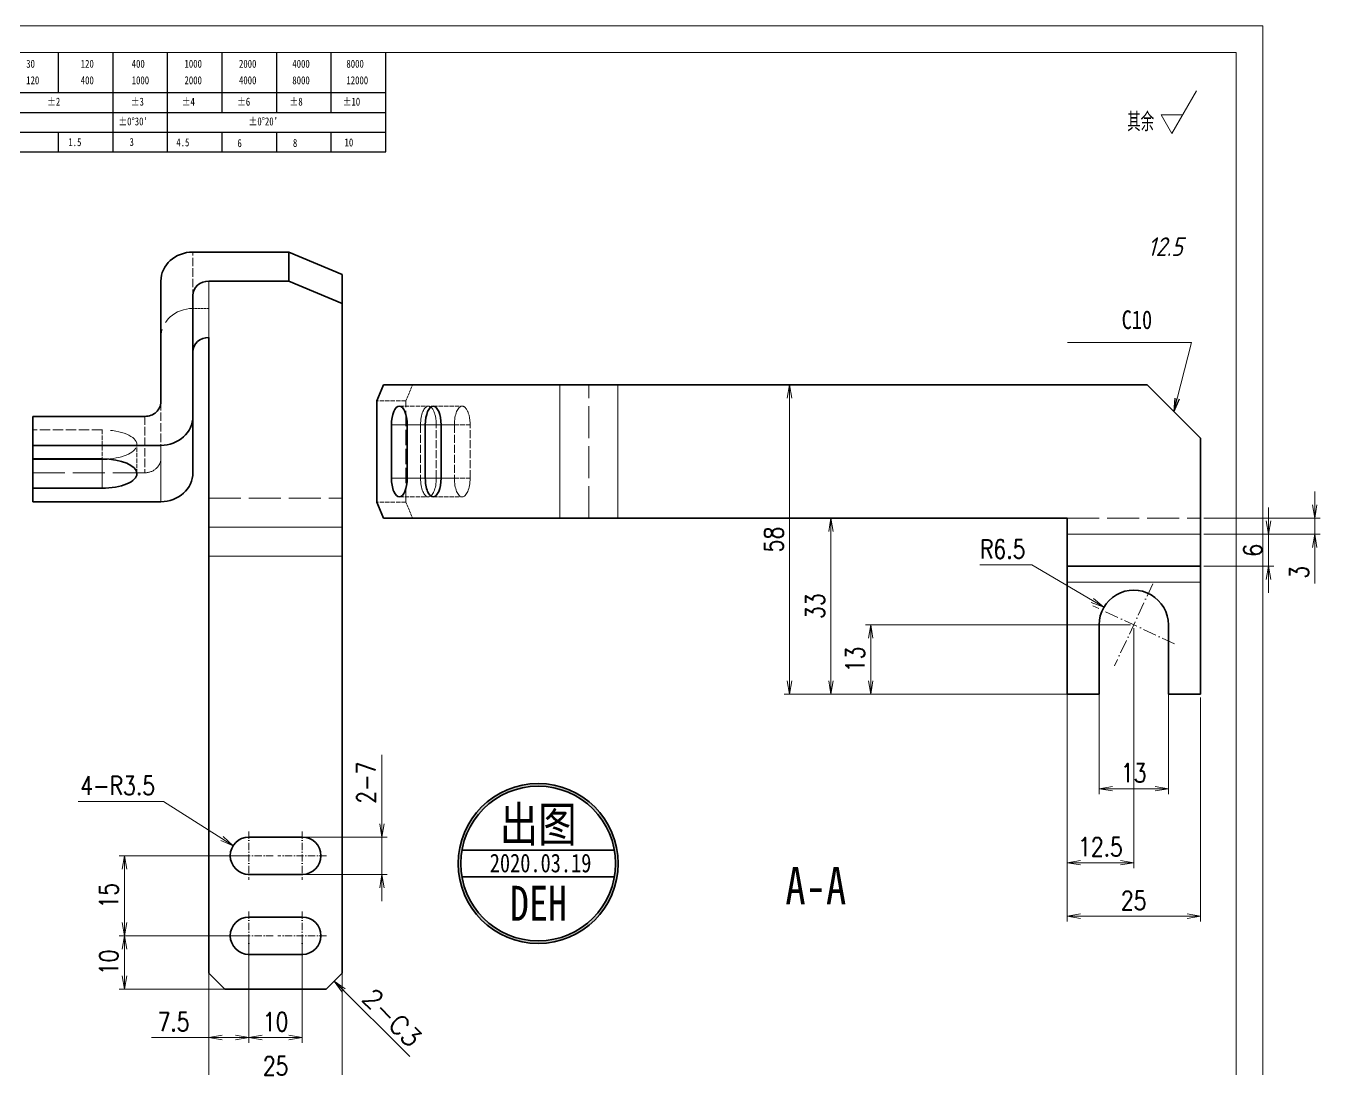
# Model space of a CAD drawing. Header units: millimetres. Extents: x -49572 to 104182, y -50696 to 51993.
# Drawn here: x -47934.8 to -47692.3, y 44973.3 to 45168.9 of the extents above; entities that cross this region are included whole.
import ezdxf
from ezdxf.enums import TextEntityAlignment as Align

# ---------------------------------------------------------------- set-up
doc = ezdxf.new("R2010")
doc.units = ezdxf.units.MM
doc.header["$LTSCALE"] = 0.5
for name, pattern in [('DASHDOT', [18.5, 12, -3, 0.5, -3]), ('DASHED', [15, 12, -3]), ('DOT2', [0.125, 0, -0.125])]:
    doc.linetypes.add(name, pattern=pattern)
for name, color, linetype, lineweight in [('DIM', 3, 'Continuous', 13), ('印章专用-出图', 1, 'Continuous', 80), ('图框', 7, 'Continuous', 18), ('标注线', 3, 'Continuous', 18)]:
    doc.layers.add(name, color=color, linetype=linetype, lineweight=lineweight)
doc.layers.add('图\\M+19E79\\M+195B6\\M+18E9A', color=7, linetype='Continuous')
doc.layers.add('材质', color=7, linetype='Continuous')
doc.layers.add('打印', color=7, linetype='Continuous', lineweight=15, plot=False)
doc.layers.add('打印-禁用', color=7, linetype='Continuous', lineweight=15, plot=False)
doc.styles.add('DIM', font='romans.shx', dxfattribs={"width": 0.8, "bigfont": 'bigfont.shx'})
doc.styles.add('国标', font='simfang.ttf', dxfattribs={"width": 0.8})
doc.styles.add('机械长仿宋', font='gbenor.shx', dxfattribs={"height": 1, "bigfont": 'gbcbig.shx'})
doc.dimstyles.new('DEH 1-1', dxfattribs={"dimtxt": 3.5, "dimasz": 2.5, "dimexe": 1, "dimexo": 0.625, "dimgap": 1.2, "dimtad": 1, "dimtoh": 1, "dimdsep": 46, "dimtxsty": 'DIM', "dimblk": 'OPEN', "dimcen": 0, "dimclrd": 8, "dimclre": 8, "dimclrt": 2, "dimazin": 2, "dimtfac": 0.5, "dimtmove": 0, "dimatfit": 3, "dimldrblk": 'OPEN', "dimfxl": 0, "dimtolj": 2, "dimlwd": 18, "dimlwe": 18, "dimarcsym": 0})
doc.dimstyles.new('DEH 1-1$0', dxfattribs={"dimtxt": 3.5, "dimasz": 2.5, "dimexe": 1, "dimexo": 0.625, "dimgap": 1.2, "dimtad": 1, "dimzin": 9, "dimdsep": 46, "dimtxsty": 'DIM', "dimblk": 'OPEN', "dimcen": 0, "dimclrd": 8, "dimclre": 8, "dimclrt": 2, "dimazin": 2, "dimtfac": 0.5, "dimtmove": 0, "dimatfit": 3, "dimldrblk": 'OPEN', "dimfxl": 0, "dimtolj": 2, "dimlwd": 18, "dimlwe": 18, "dimarcsym": 0})
doc.dimstyles.new('DEH 1-1$4', dxfattribs={"dimtxt": 3.5, "dimasz": 2.5, "dimexe": 1, "dimexo": 0.625, "dimgap": 1.2, "dimtad": 1, "dimtoh": 1, "dimdsep": 46, "dimtxsty": 'DIM', "dimblk": 'OPEN', "dimcen": 0, "dimclrd": 8, "dimclre": 8, "dimclrt": 2, "dimazin": 2, "dimtfac": 0.5, "dimtofl": 0, "dimtmove": 0, "dimatfit": 3, "dimldrblk": 'OPEN', "dimfxl": 0, "dimtolj": 2, "dimlwd": 18, "dimlwe": 18, "dimarcsym": 0})
doc.dimstyles.new('LAM1-1', dxfattribs={"dimtxt": 3.5, "dimasz": 2.5, "dimexe": 1, "dimexo": 0.625, "dimgap": 1.2, "dimtad": 3, "dimdsep": 46, "dimtxsty": 'DIM', "dimblk": 'OPEN', "dimcen": 0, "dimclrd": 3, "dimclre": 3, "dimclrt": 2, "dimazin": 2, "dimtfac": 0.5, "dimtmove": 0, "dimatfit": 3, "dimldrblk": 'OPEN', "dimfxl": 0, "dimlwd": 13, "dimlwe": 13, "dimarcsym": 0})

# ---------------------------------------------------------------- blocks, each defined once
blk = doc.blocks.new('GZDEH零件A3图框V01版')
at = {"layer": '图\\M+19E79\\M+195B6\\M+18E9A', "color": 9}
for p, q in [((3051.75, -1561.98), (3051.75, -1554.46)), ((3061.98, -1561.98), (3061.98, -1554.46)), ((3072.2, -1561.98), (3072.2, -1554.46)), ((3082.42, -1561.98), (3082.42, -1554.46)), ((3092.64, -1561.98), (3092.64, -1554.46)), ((3102.86, -1561.98), (3102.86, -1554.46)), ((3113.09, -1573.08), (3113.09, -1554.46)), ((2996.09, -1561.98), (3113.09, -1561.98)), ((3061.98, -1573.08), (3061.98, -1561.98)), ((3072.2, -1573.08), (3072.2, -1561.98)), ((3082.42, -1565.68), (3082.42, -1561.98)), ((3092.64, -1565.68), (3092.64, -1561.98)), ((3102.86, -1565.68), (3102.86, -1561.98)), ((2996.09, -1565.68), (3113.09, -1565.68)), ((2996.09, -1569.38), (3113.09, -1569.38)), ((3051.75, -1573.08), (3051.75, -1569.38)), ((3092.64, -1573.08), (3092.64, -1569.38)), ((3102.86, -1573.08), (3102.86, -1569.38)), ((3082.42, -1573.08), (3082.42, -1569.48)), ((2990.09, -1573.08), (3113.09, -1573.08))]:
    blk.add_line(p, q, dxfattribs=at)
at = {"layer": '图框', "linetype": 'Continuous'}
for p, q in [((3272.49, -1554.46), (2882.49, -1554.46)), ((3272.49, -1832.96), (3272.49, -1554.46))]:
    blk.add_line(p, q, dxfattribs=at)
at = {"layer": '打印-禁用', "linetype": 'Continuous'}
for p, q in [((3277.49, -1549.46), (2857.49, -1549.46)), ((3277.49, -1846.46), (3277.49, -1549.46))]:
    blk.add_line(p, q, dxfattribs=at)
at = {"layer": '图\\M+19E79\\M+195B6\\M+18E9A', "color": 9, "style": '国标', "width": 0.8}
for s, p in [('30', (3045.69, -1557.31)), ('120', (3055.91, -1557.31)), ('400', (3065.46, -1557.31)), ('1000', (3075.36, -1557.31)), ('2000', (3085.57, -1557.31)), ('4000', (3095.57, -1557.31)), ('8000', (3105.7, -1557.31)), ('120', (3045.69, -1560.41)), ('400', (3055.91, -1560.41)), ('1000', (3065.46, -1560.41)), ('2000', (3075.36, -1560.41)), ('4000', (3085.57, -1560.41)), ('8000', (3095.57, -1560.41)), ('12000', (3105.7, -1560.41)), ('±2', (3049.61, -1564.42)), ('±3', (3065.3, -1564.42)), ('±4', (3074.85, -1564.42)), ('±6', (3085.22, -1564.42)), ('±8', (3095.06, -1564.42)), ('±10', (3105.02, -1564.42)), ("±0%%D30'", (3062.98, -1568.12)), ("±0%%D20'", (3087.38, -1568.12)), ('1.5', (3053.59, -1572.01)), ('3', (3065.05, -1571.98)), ('4.5', (3073.82, -1572.05)), ('6', (3085.28, -1572.19)), ('8', (3095.68, -1572.15)), ('10', (3105.36, -1572.06))]:
    blk.add_text(s, height=1.5, dxfattribs=at).set_placement(p)
blk = doc.blocks.new('DEH A3')
at = {"layer": '图框'}
blk.add_blockref('GZDEH零件A3图框V01版', (-2857.49, 1846.46), dxfattribs=at)
blk = doc.blocks.new('FINISHER_TR')
at = {"layer": '标注线'}
for p, q in [((0, 0), (4.62, 8)), ((-2.02, 3.5), (0, 0)), ((2.02, 3.5), (-2.02, 3.5))]:
    blk.add_line(p, q, dxfattribs=at)
at = {"layer": '标注线', "color": 2, "style": '机械长仿宋', "oblique": 15}
blk.add_attdef('0.0', text='', height=3.5, dxfattribs=at).set_placement((2.03, -24.04), align=Align.BOTTOM_RIGHT)
blk = doc.blocks.new('其余12.5')
at = {"layer": '标注线'}
blk.add_blockref('FINISHER_TR', (0, 0), dxfattribs=at).add_auto_attribs({'0.0': '12.5'})
at = {"layer": '标注线', "color": 7, "linetype": 'DOT2', "style": '机械长仿宋'}
blk.add_text('其余', height=3.5, dxfattribs=at).set_placement((-8.38, 0.4))
blk = doc.blocks.new('出图章')
at = {"layer": '印章专用-出图'}
h = blk.add_hatch(color=256, dxfattribs=at)
h.paths.add_polyline_path([(15, 0, 1), (-15, 0, 1)])
h.paths.add_polyline_path([(14.5, 0, 1), (-14.5, 0, 1)], flags=16)
h.paths.add_polyline_path([(-7.31, -12.35), (7.41, -12.35), (7.41, -2.73), (-7.31, -2.73)], flags=8)
at = {"layer": '印章专用-出图', "lineweight": 35}
for p, q in [((-14.28, 2.5), (14.28, 2.5)), ((-14.28, -2.5), (14.28, -2.5))]:
    blk.add_line(p, q, dxfattribs=at)
for radius in [15, 14.5]:
    blk.add_circle((0, 0), radius, dxfattribs=at)
at = {"layer": '印章专用-出图', "color": 4, "style": '国标', "width": 0.8}
blk.add_text('DEH', height=6.562, dxfattribs=at).set_placement((0.05, -10.74), align=Align.CENTER)
at = {"layer": '印章专用-出图', "color": 3, "style": '国标', "width": 0.8}
blk.add_attdef('出图', text='', height=6.6, dxfattribs=at).set_placement((0, 7.35), align=Align.MIDDLE_CENTER)
at = {"layer": '印章专用-出图', "color": 2, "style": '国标', "width": 0.8}
blk.add_attdef('XXXX.XX.XX', text='', height=3.5, dxfattribs=at).set_placement((0.45, 0.1), align=Align.MIDDLE_CENTER)
blk = doc.blocks.new('YZ-CT')
at = {"layer": '印章专用-出图'}
blk.add_blockref('出图章', (0.63, 0), dxfattribs=at).add_auto_attribs({'出图': '出图', 'XXXX.XX.XX': '2020.03.19'})
blk = doc.blocks.new('_Open')
at = {"color": 0, "linetype": 'ByBlock', "lineweight": -2}
for p, q in [((-1, 0.167), (0, 0)), ((-1, -0.167), (0, 0)), ((0, 0), (-1, 0))]:
    blk.add_line(p, q, dxfattribs=at)
blk = doc.blocks.new('*D293')
at = {"layer": 'Defpoints', "color": 0, "transparency": 16777216}
for p in [(-47875.53, 45000.85), (-47900.53, 44995.43), (-47875.53, 44970.9)]:
    blk.add_point(p, dxfattribs=at)
at = {"layer": '标注线', "color": 8, "lineweight": 18, "transparency": 16777216}
for p, q in [((-47875.53, 45000.23), (-47875.53, 44969.9)), ((-47900.53, 44994.8), (-47900.53, 44969.9)), ((-47898.03, 44970.9), (-47878.03, 44970.9))]:
    blk.add_line(p, q, dxfattribs=at)
at = {"layer": '标注线', "color": 8, "lineweight": 18, "transparency": 16777216, "xscale": 2.5, "yscale": 2.5, "zscale": 2.5, "rotation": 180}
blk.add_blockref('_Open', (-47900.53, 44970.9), dxfattribs=at)
at = {"layer": '标注线', "color": 8, "lineweight": 18, "transparency": 16777216, "xscale": 2.5, "yscale": 2.5, "zscale": 2.5}
blk.add_blockref('_Open', (-47875.53, 44970.9), dxfattribs=at)
at = {"layer": '标注线', "color": 2, "transparency": 16777216, "insert": (-47888.03, 44973.85), "char_height": 3.5, "attachment_point": 5, "style": 'DIM'}
blk.add_mtext('\\A2;25', dxfattribs=at)
blk = doc.blocks.new('*D294')
at = {"layer": 'Defpoints', "color": 0, "transparency": 16777216}
for p in [(-47893.03, 44998.28), (-47916.34, 44988.28), (-47890.62, 44988.28)]:
    blk.add_point(p, dxfattribs=at)
at = {"layer": '标注线', "color": 8, "lineweight": 18, "transparency": 16777216}
for p, q in [((-47893.66, 44998.28), (-47917.34, 44998.28)), ((-47916.34, 44995.78), (-47916.34, 44990.78)), ((-47891.25, 44988.28), (-47917.34, 44988.28))]:
    blk.add_line(p, q, dxfattribs=at)
at = {"layer": '标注线', "color": 8, "lineweight": 18, "transparency": 16777216, "xscale": 2.5, "yscale": 2.5, "zscale": 2.5}
for p, rotation in [((-47916.34, 44998.28), 90), ((-47916.34, 44988.28), 270)]:
    blk.add_blockref('_Open', p, dxfattribs=dict(at, rotation=rotation))
at = {"layer": '标注线', "color": 2, "transparency": 16777216, "insert": (-47919.29, 44993.28), "char_height": 3.5, "attachment_point": 5, "rotation": 90, "style": 'DIM'}
blk.add_mtext('\\A2;10', dxfattribs=at)
blk = doc.blocks.new('*D295')
at = {"layer": 'Defpoints', "color": 0, "transparency": 16777216}
for p in [(-47916.34, 45013.28), (-47893.03, 45013.28), (-47893.03, 44998.28)]:
    blk.add_point(p, dxfattribs=at)
at = {"layer": '标注线', "color": 8, "lineweight": 18, "transparency": 16777216}
for p, q in [((-47893.66, 45013.28), (-47917.34, 45013.28)), ((-47916.34, 45000.78), (-47916.34, 45010.78)), ((-47893.66, 44998.28), (-47917.34, 44998.28))]:
    blk.add_line(p, q, dxfattribs=at)
at = {"layer": '标注线', "color": 8, "lineweight": 18, "transparency": 16777216, "xscale": 2.5, "yscale": 2.5, "zscale": 2.5}
for p, rotation in [((-47916.34, 45013.28), 90), ((-47916.34, 44998.28), 270)]:
    blk.add_blockref('_Open', p, dxfattribs=dict(at, rotation=rotation))
at = {"layer": '标注线', "color": 2, "transparency": 16777216, "insert": (-47919.29, 45005.78), "char_height": 3.5, "attachment_point": 5, "rotation": 90, "style": 'DIM'}
blk.add_mtext('\\A2;15', dxfattribs=at)
blk = doc.blocks.new('*D296')
at = {"layer": 'Defpoints', "color": 0, "transparency": 16777216}
for p in [(-47893.03, 44998.28), (-47883.03, 44998.28), (-47883.03, 44979.2)]:
    blk.add_point(p, dxfattribs=at)
at = {"layer": '标注线', "color": 8, "lineweight": 18, "transparency": 16777216}
for p, q in [((-47893.03, 44997.65), (-47893.03, 44978.2)), ((-47883.03, 44997.65), (-47883.03, 44978.2)), ((-47890.53, 44979.2), (-47885.53, 44979.2))]:
    blk.add_line(p, q, dxfattribs=at)
at = {"layer": '标注线', "color": 8, "lineweight": 18, "transparency": 16777216, "xscale": 2.5, "yscale": 2.5, "zscale": 2.5, "rotation": 180}
blk.add_blockref('_Open', (-47893.03, 44979.2), dxfattribs=at)
at = {"layer": '标注线', "color": 8, "lineweight": 18, "transparency": 16777216, "xscale": 2.5, "yscale": 2.5, "zscale": 2.5}
blk.add_blockref('_Open', (-47883.03, 44979.2), dxfattribs=at)
at = {"layer": '标注线', "color": 2, "transparency": 16777216, "insert": (-47888.03, 44982.15), "char_height": 3.5, "attachment_point": 5, "style": 'DIM'}
blk.add_mtext('\\A2;10', dxfattribs=at)
blk = doc.blocks.new('*D297')
at = {"layer": 'Defpoints', "color": 0, "transparency": 16777216}
for p in [(-47893.03, 44998.28), (-47900.53, 44995.43), (-47900.53, 44979.2)]:
    blk.add_point(p, dxfattribs=at)
at = {"layer": '标注线', "color": 8, "lineweight": 18, "transparency": 16777216}
for p, q in [((-47893.03, 44997.65), (-47893.03, 44978.2)), ((-47900.53, 44994.8), (-47900.53, 44978.2)), ((-47900.53, 44979.2), (-47911.3, 44979.2)), ((-47895.53, 44979.2), (-47898.03, 44979.2))]:
    blk.add_line(p, q, dxfattribs=at)
at = {"layer": '标注线', "color": 8, "lineweight": 18, "transparency": 16777216, "xscale": 2.5, "yscale": 2.5, "zscale": 2.5, "rotation": 180}
blk.add_blockref('_Open', (-47900.53, 44979.2), dxfattribs=at)
at = {"layer": '标注线', "color": 8, "lineweight": 18, "transparency": 16777216, "xscale": 2.5, "yscale": 2.5, "zscale": 2.5}
blk.add_blockref('_Open', (-47893.03, 44979.2), dxfattribs=at)
at = {"layer": '标注线', "color": 2, "transparency": 16777216, "insert": (-47907.16, 44982.15), "char_height": 3.5, "attachment_point": 5, "style": 'DIM'}
blk.add_mtext('\\A2;7.5', dxfattribs=at)
blk = doc.blocks.new('*D298')
at = {"layer": 'Defpoints', "color": 0, "transparency": 16777216}
for p in [(-47888.03, 45016.78), (-47868.1, 45016.78), (-47888.03, 45009.78)]:
    blk.add_point(p, dxfattribs=at)
at = {"layer": '标注线', "color": 8, "lineweight": 18, "transparency": 16777216}
for p, q in [((-47868.1, 45019.28), (-47868.1, 45032.18)), ((-47887.41, 45016.78), (-47867.1, 45016.78)), ((-47868.1, 45009.78), (-47868.1, 45016.78)), ((-47887.41, 45009.78), (-47867.1, 45009.78)), ((-47868.1, 45007.28), (-47868.1, 45004.78))]:
    blk.add_line(p, q, dxfattribs=at)
at = {"layer": '标注线', "color": 8, "lineweight": 18, "transparency": 16777216, "xscale": 2.5, "yscale": 2.5, "zscale": 2.5}
for p, rotation in [((-47868.1, 45016.78), 270), ((-47868.1, 45009.78), 90)]:
    blk.add_blockref('_Open', p, dxfattribs=dict(at, rotation=rotation))
at = {"layer": '标注线', "color": 2, "transparency": 16777216, "insert": (-47871.05, 45026.98), "char_height": 3.5, "attachment_point": 5, "rotation": 90, "style": 'DIM'}
blk.add_mtext('\\A2;{\\Fromans,bigfont|c134;2-}7', dxfattribs=at)
blk = doc.blocks.new('*D299')
at = {"layer": 'Defpoints', "color": 0, "transparency": 16777216}
for p in [(-47895.98, 45015.16), (-47893.03, 45013.28)]:
    blk.add_point(p, dxfattribs=at)
at = {"layer": '标注线', "color": 8, "lineweight": 18, "transparency": 16777216}
for p, q in [((-47925.04, 45023.47), (-47909.04, 45023.47)), ((-47909.04, 45023.47), (-47898.09, 45016.5))]:
    blk.add_line(p, q, dxfattribs=at)
at = {"layer": '标注线', "color": 8, "lineweight": 18, "transparency": 16777216, "xscale": 2.5, "yscale": 2.5, "zscale": 2.5, "rotation": 327.5169743745263}
blk.add_blockref('_Open', (-47895.98, 45015.16), dxfattribs=at)
at = {"layer": '标注线', "color": 2, "transparency": 16777216, "insert": (-47917.64, 45026.42), "char_height": 3.5, "attachment_point": 5, "style": 'DIM'}
blk.add_mtext('\\A2;{\\Fromans,bigfont|c134;4-}R3.5', dxfattribs=at)
blk = doc.blocks.new('*D300')
at = {"layer": 'Defpoints', "color": 0, "transparency": 16777216}
for p in [(-47739.69, 45045.49), (-47714.69, 45043.57), (-47714.69, 45001.94)]:
    blk.add_point(p, dxfattribs=at)
at = {"layer": '标注线', "color": 8, "lineweight": 18, "transparency": 16777216}
for p, q in [((-47739.69, 45044.87), (-47739.69, 45000.94)), ((-47714.69, 45042.95), (-47714.69, 45000.94)), ((-47737.19, 45001.94), (-47717.19, 45001.94))]:
    blk.add_line(p, q, dxfattribs=at)
at = {"layer": '标注线', "color": 8, "lineweight": 18, "transparency": 16777216, "xscale": 2.5, "yscale": 2.5, "zscale": 2.5, "rotation": 180}
blk.add_blockref('_Open', (-47739.69, 45001.94), dxfattribs=at)
at = {"layer": '标注线', "color": 8, "lineweight": 18, "transparency": 16777216, "xscale": 2.5, "yscale": 2.5, "zscale": 2.5}
blk.add_blockref('_Open', (-47714.69, 45001.94), dxfattribs=at)
at = {"layer": '标注线', "color": 2, "transparency": 16777216, "insert": (-47727.19, 45004.89), "char_height": 3.5, "attachment_point": 5, "style": 'DIM'}
blk.add_mtext('\\A2;25', dxfattribs=at)
blk = doc.blocks.new('*D301')
at = {"layer": 'Defpoints', "color": 0, "transparency": 16777216}
for p in [(-47727.19, 45056.57), (-47776.48, 45043.57), (-47736.69, 45043.57)]:
    blk.add_point(p, dxfattribs=at)
at = {"layer": '标注线', "color": 8, "lineweight": 18, "transparency": 16777216}
for p, q in [((-47727.82, 45056.57), (-47777.48, 45056.57)), ((-47776.48, 45054.07), (-47776.48, 45046.07)), ((-47737.32, 45043.57), (-47777.48, 45043.57))]:
    blk.add_line(p, q, dxfattribs=at)
at = {"layer": '标注线', "color": 8, "lineweight": 18, "transparency": 16777216, "xscale": 2.5, "yscale": 2.5, "zscale": 2.5}
for p, rotation in [((-47776.48, 45056.57), 90), ((-47776.48, 45043.57), 270)]:
    blk.add_blockref('_Open', p, dxfattribs=dict(at, rotation=rotation))
at = {"layer": '标注线', "color": 2, "transparency": 16777216, "insert": (-47779.43, 45050.07), "char_height": 3.5, "attachment_point": 5, "rotation": 90, "style": 'DIM'}
blk.add_mtext('\\A2;13', dxfattribs=at)
blk = doc.blocks.new('*D302')
at = {"layer": 'Defpoints', "color": 0, "transparency": 16777216}
for p in [(-47727.19, 45056.57), (-47739.69, 45048.7), (-47739.69, 45011.97)]:
    blk.add_point(p, dxfattribs=at)
at = {"layer": '标注线', "color": 8, "lineweight": 18, "transparency": 16777216}
for p, q in [((-47727.19, 45055.95), (-47727.19, 45010.97)), ((-47739.69, 45048.07), (-47739.69, 45010.97)), ((-47729.69, 45011.97), (-47737.19, 45011.97))]:
    blk.add_line(p, q, dxfattribs=at)
at = {"layer": '标注线', "color": 8, "lineweight": 18, "transparency": 16777216, "xscale": 2.5, "yscale": 2.5, "zscale": 2.5, "rotation": 180}
blk.add_blockref('_Open', (-47739.69, 45011.97), dxfattribs=at)
at = {"layer": '标注线', "color": 8, "lineweight": 18, "transparency": 16777216, "xscale": 2.5, "yscale": 2.5, "zscale": 2.5}
blk.add_blockref('_Open', (-47727.19, 45011.97), dxfattribs=at)
at = {"layer": '标注线', "color": 2, "transparency": 16777216, "insert": (-47733.44, 45014.92), "char_height": 3.5, "attachment_point": 5, "style": 'DIM'}
blk.add_mtext('\\A2;12.5', dxfattribs=at)
blk = doc.blocks.new('*D303')
at = {"layer": 'Defpoints', "color": 0, "transparency": 16777216}
for p in [(-47733.69, 45045.28), (-47720.69, 45045.28), (-47733.69, 45025.84)]:
    blk.add_point(p, dxfattribs=at)
at = {"layer": '标注线', "color": 8, "lineweight": 18, "transparency": 16777216}
for p, q in [((-47733.69, 45044.65), (-47733.69, 45024.84)), ((-47720.69, 45044.65), (-47720.69, 45024.84)), ((-47723.19, 45025.84), (-47731.19, 45025.84))]:
    blk.add_line(p, q, dxfattribs=at)
at = {"layer": '标注线', "color": 8, "lineweight": 18, "transparency": 16777216, "xscale": 2.5, "yscale": 2.5, "zscale": 2.5, "rotation": 180}
blk.add_blockref('_Open', (-47733.69, 45025.84), dxfattribs=at)
at = {"layer": '标注线', "color": 8, "lineweight": 18, "transparency": 16777216, "xscale": 2.5, "yscale": 2.5, "zscale": 2.5}
blk.add_blockref('_Open', (-47720.69, 45025.84), dxfattribs=at)
at = {"layer": '标注线', "color": 2, "transparency": 16777216, "insert": (-47727.19, 45028.79), "char_height": 3.5, "attachment_point": 5, "style": 'DIM'}
blk.add_mtext('\\A2;13', dxfattribs=at)
blk = doc.blocks.new('*D304')
at = {"layer": 'Defpoints', "color": 0, "transparency": 16777216}
for p in [(-47732.79, 45059.88), (-47727.19, 45056.57)]:
    blk.add_point(p, dxfattribs=at)
at = {"layer": '标注线', "color": 8, "lineweight": 18, "transparency": 16777216}
for p, q in [((-47756.01, 45067.84), (-47746.28, 45067.84)), ((-47746.28, 45067.84), (-47734.94, 45061.15))]:
    blk.add_line(p, q, dxfattribs=at)
at = {"layer": '标注线', "color": 8, "lineweight": 18, "transparency": 16777216, "xscale": 2.5, "yscale": 2.5, "zscale": 2.5, "rotation": 329.4474388844467}
blk.add_blockref('_Open', (-47732.79, 45059.88), dxfattribs=at)
at = {"layer": '标注线', "color": 2, "transparency": 16777216, "insert": (-47751.75, 45070.79), "char_height": 3.5, "attachment_point": 5, "style": 'DIM'}
blk.add_mtext('\\A2;R6.5', dxfattribs=at)
blk = doc.blocks.new('*D305')
at = {"layer": 'Defpoints', "color": 0, "transparency": 16777216}
for p in [(-47739.28, 45101.57), (-47791.72, 45043.57), (-47736.69, 45043.57)]:
    blk.add_point(p, dxfattribs=at)
at = {"layer": '标注线', "color": 8, "lineweight": 18, "transparency": 16777216}
for p, q in [((-47739.9, 45101.57), (-47792.72, 45101.57)), ((-47791.72, 45099.07), (-47791.72, 45046.07)), ((-47737.32, 45043.57), (-47792.72, 45043.57))]:
    blk.add_line(p, q, dxfattribs=at)
at = {"layer": '标注线', "color": 8, "lineweight": 18, "transparency": 16777216, "xscale": 2.5, "yscale": 2.5, "zscale": 2.5}
for p, rotation in [((-47791.72, 45101.57), 90), ((-47791.72, 45043.57), 270)]:
    blk.add_blockref('_Open', p, dxfattribs=dict(at, rotation=rotation))
at = {"layer": '标注线', "color": 2, "transparency": 16777216, "insert": (-47794.67, 45072.57), "char_height": 3.5, "attachment_point": 5, "rotation": 90, "style": 'DIM'}
blk.add_mtext('\\A2;58', dxfattribs=at)
blk = doc.blocks.new('*D306')
at = {"layer": 'Defpoints', "color": 0, "transparency": 16777216}
for p in [(-47744.51, 45076.57), (-47783.94, 45043.57), (-47736.69, 45043.57)]:
    blk.add_point(p, dxfattribs=at)
at = {"layer": '标注线', "color": 8, "lineweight": 18, "transparency": 16777216}
for p, q in [((-47745.14, 45076.57), (-47784.94, 45076.57)), ((-47783.94, 45074.07), (-47783.94, 45046.07)), ((-47737.32, 45043.57), (-47784.94, 45043.57))]:
    blk.add_line(p, q, dxfattribs=at)
at = {"layer": '标注线', "color": 8, "lineweight": 18, "transparency": 16777216, "xscale": 2.5, "yscale": 2.5, "zscale": 2.5}
for p, rotation in [((-47783.94, 45076.57), 90), ((-47783.94, 45043.57), 270)]:
    blk.add_blockref('_Open', p, dxfattribs=dict(at, rotation=rotation))
at = {"layer": '标注线', "color": 2, "transparency": 16777216, "insert": (-47786.89, 45060.07), "char_height": 3.5, "attachment_point": 5, "rotation": 90, "style": 'DIM'}
blk.add_mtext('\\A2;33', dxfattribs=at)
blk = doc.blocks.new('*D380')
at = {"layer": 'Defpoints', "color": 0, "transparency": 16777216}
for p in [(-47714.69, 45076.57), (-47714.69, 45073.57), (-47693.26, 45073.57)]:
    blk.add_point(p, dxfattribs=at)
at = {"layer": '标注线', "color": 8, "lineweight": 18, "transparency": 16777216}
for p, q in [((-47693.26, 45079.07), (-47693.26, 45081.57)), ((-47714.07, 45076.57), (-47692.26, 45076.57)), ((-47693.26, 45076.57), (-47693.26, 45073.57)), ((-47714.07, 45073.57), (-47692.26, 45073.57)), ((-47693.26, 45071.07), (-47693.26, 45064.3))]:
    blk.add_line(p, q, dxfattribs=at)
at = {"layer": '标注线', "color": 8, "lineweight": 18, "transparency": 16777216, "xscale": 2.5, "yscale": 2.5, "zscale": 2.5}
for p, rotation in [((-47693.26, 45076.57), 270), ((-47693.26, 45073.57), 90)]:
    blk.add_blockref('_Open', p, dxfattribs=dict(at, rotation=rotation))
at = {"layer": '标注线', "color": 2, "transparency": 16777216, "insert": (-47696.21, 45066.44), "char_height": 3.5, "attachment_point": 5, "rotation": 90, "style": 'DIM'}
blk.add_mtext('\\A2;3', dxfattribs=at)
blk = doc.blocks.new('*D381')
at = {"layer": 'Defpoints', "color": 0, "transparency": 16777216}
for p in [(-47714.69, 45073.57), (-47714.69, 45067.57), (-47701.92, 45067.57)]:
    blk.add_point(p, dxfattribs=at)
at = {"layer": '标注线', "color": 8, "lineweight": 18, "transparency": 16777216}
for p, q in [((-47701.92, 45076.07), (-47701.92, 45078.57)), ((-47714.07, 45073.57), (-47700.92, 45073.57)), ((-47701.92, 45073.57), (-47701.92, 45067.57)), ((-47714.07, 45067.57), (-47700.92, 45067.57)), ((-47701.92, 45065.07), (-47701.92, 45062.57))]:
    blk.add_line(p, q, dxfattribs=at)
at = {"layer": '标注线', "color": 8, "lineweight": 18, "transparency": 16777216, "xscale": 2.5, "yscale": 2.5, "zscale": 2.5}
for p, rotation in [((-47701.92, 45073.57), 270), ((-47701.92, 45067.57), 90)]:
    blk.add_blockref('_Open', p, dxfattribs=dict(at, rotation=rotation))
at = {"layer": '标注线', "color": 2, "transparency": 16777216, "insert": (-47704.87, 45070.57), "char_height": 3.5, "attachment_point": 5, "rotation": 90, "style": 'DIM'}
blk.add_mtext('\\A2;6', dxfattribs=at)
blk = doc.blocks.new('CHAMFER_DIM_R')
at = {"layer": 'DIM', "color": 2, "style": 'DIM'}
blk.add_attdef('000', text='', height=3.5, rotation=90, dxfattribs=at).set_placement((0, 6), align=Align.BOTTOM_LEFT)
at = {"layer": 'DIM'}
blk.add_leader([(0, 0), (0, 20)], dimstyle='LAM1-1', dxfattribs=at)

msp = doc.modelspace()

# ---------------------------------------------------------------- linework, layer by layer
at = {"color": 1, "linetype": 'DASHED', "lineweight": 13, "ltscale": 0.264136}
msp.add_line((-47903.531, 45115.906), (-47903.531, 45126.471), dxfattribs=at)
at = {"color": 7, "lineweight": 35, "ltscale": 0.45}
for p, q in [((-47903.531, 45126.471), (-47885.531, 45126.471)), ((-47714.693, 45073.572), (-47714.693, 45091.572))]:
    msp.add_line(p, q, dxfattribs=at)
at = {"color": 7, "lineweight": 35, "ltscale": 0.271409}
for p, q in [((-47875.531, 45122.245), (-47885.531, 45126.471)), ((-47875.531, 45116.807), (-47885.531, 45121.033))]:
    msp.add_line(p, q, dxfattribs=at)
at = {"color": 7, "lineweight": 35, "ltscale": 0.135946}
for p, q in [((-47885.531, 45121.033), (-47885.531, 45126.471)), ((-47875.531, 45116.807), (-47875.531, 45122.245)), ((-47933.531, 45090.219), (-47933.531, 45095.657)), ((-47933.531, 45087.627), (-47933.531, 45082.189)), ((-47900.531, 45074.893), (-47900.531, 45069.455)), ((-47875.531, 45074.893), (-47875.531, 45069.455))]:
    msp.add_line(p, q, dxfattribs=at)
at = {"color": 7, "lineweight": 35}
for p, q in [((-47909.531, 45121.033), (-47909.531, 45098.376)), ((-47903.531, 45118.314), (-47903.531, 45095.657)), ((-47875.531, 45074.893), (-47875.531, 45116.807)), ((-47900.531, 45074.893), (-47900.531, 45110.468)), ((-47867.786, 45101.572), (-47834.746, 45101.572)), ((-47823.871, 45101.572), (-47724.693, 45101.572)), ((-47912.531, 45095.657), (-47933.531, 45095.657)), ((-47909.531, 45090.219), (-47933.531, 45090.219)), ((-47909.531, 45079.653), (-47933.531, 45079.653)), ((-47867.786, 45076.572), (-47834.746, 45076.572)), ((-47823.871, 45076.572), (-47739.693, 45076.572)), ((-47900.531, 44991.277), (-47900.531, 45069.455)), ((-47875.531, 44991.277), (-47875.531, 45069.455)), ((-47739.693, 45067.572), (-47714.693, 45067.572)), ((-47739.693, 45064.572), (-47739.693, 45043.572)), ((-47714.693, 45064.572), (-47714.693, 45043.572))]:
    msp.add_line(p, q, dxfattribs=at)
at = {"color": 7, "lineweight": 13, "ltscale": 0.264137}
for p, q in [((-47900.531, 45110.468), (-47900.531, 45121.033)), ((-47909.531, 45079.653), (-47909.531, 45090.219))]:
    msp.add_line(p, q, dxfattribs=at)
at = {"color": 7, "lineweight": 35, "ltscale": 0.375}
msp.add_line((-47900.531, 45121.033), (-47885.531, 45121.033), dxfattribs=at)
at = {"color": 1, "linetype": 'DASHED', "lineweight": 13, "ltscale": 0.075}
msp.add_line((-47900.531, 45115.906), (-47903.531, 45115.906), dxfattribs=at)
at = {"color": 1, "linetype": 'DASHED', "lineweight": 13, "ltscale": 0.135947}
for p, q in [((-47900.531, 45115.906), (-47900.531, 45110.468)), ((-47863.616, 45098.572), (-47869.053, 45098.572)), ((-47864.827, 45097.572), (-47859.389, 45097.572)), ((-47858.488, 45097.572), (-47853.05, 45097.572)), ((-47857.91, 45094.072), (-47863.348, 45094.072)), ((-47914.031, 45084.936), (-47914.031, 45090.374)), ((-47857.91, 45084.072), (-47863.348, 45084.072)), ((-47864.827, 45080.572), (-47859.389, 45080.572)), ((-47858.488, 45080.572), (-47853.05, 45080.572)), ((-47863.616, 45079.572), (-47869.053, 45079.572))]:
    msp.add_line(p, q, dxfattribs=at)
at = {"color": 7, "lineweight": 35, "ltscale": 0.081422}
for p, q in [((-47869.053, 45098.572), (-47867.786, 45101.572)), ((-47869.053, 45079.572), (-47867.786, 45076.572))]:
    msp.add_line(p, q, dxfattribs=at)
at = {"color": 1, "linetype": 'DASHED', "lineweight": 13, "ltscale": 0.081422}
for p, q in [((-47863.616, 45098.572), (-47862.348, 45101.572)), ((-47863.616, 45079.572), (-47862.348, 45076.572))]:
    msp.add_line(p, q, dxfattribs=at)
at = {"color": 7, "lineweight": 35, "ltscale": 0.271893}
for p, q in [((-47823.871, 45101.572), (-47834.746, 45101.572)), ((-47823.871, 45076.572), (-47834.746, 45076.572))]:
    msp.add_line(p, q, dxfattribs=at)
at = {"color": 7, "lineweight": 13}
for p, q in [((-47834.746, 45076.572), (-47834.746, 45101.572)), ((-47823.871, 45076.572), (-47823.871, 45101.572)), ((-47900.531, 45074.893), (-47875.531, 45074.893)), ((-47739.693, 45073.572), (-47714.693, 45073.572)), ((-47900.531, 45069.455), (-47875.531, 45069.455)), ((-47714.693, 45064.572), (-47739.693, 45064.572))]:
    msp.add_line(p, q, dxfattribs=at)
at = {"color": 1, "linetype": 'DASHED', "lineweight": 13}
for p, q in [((-47829.308, 45076.572), (-47829.308, 45101.572)), ((-47823.871, 45076.572), (-47823.871, 45101.572)), ((-47912.531, 45085.091), (-47933.531, 45085.091)), ((-47900.531, 45080.331), (-47875.531, 45080.331)), ((-47739.693, 45076.572), (-47714.693, 45076.572)), ((-47739.693, 45073.572), (-47714.693, 45073.572)), ((-47900.531, 45069.455), (-47875.531, 45069.455)), ((-47739.693, 45067.572), (-47714.693, 45067.572))]:
    msp.add_line(p, q, dxfattribs=at)
at = {"color": 7, "lineweight": 35, "ltscale": 0.353553}
msp.add_line((-47724.693, 45101.572), (-47714.693, 45091.572), dxfattribs=at)
at = {"color": 1, "linetype": 'DASHED', "lineweight": 13, "ltscale": 0.264137}
for p, q in [((-47909.531, 45098.376), (-47909.531, 45087.81)), ((-47912.531, 45095.657), (-47912.531, 45085.091))]:
    msp.add_line(p, q, dxfattribs=at)
at = {"color": 7, "lineweight": 35, "ltscale": 0.475}
for p, q in [((-47869.053, 45079.572), (-47869.053, 45098.572)), ((-47897.531, 44988.277), (-47878.531, 44988.277))]:
    msp.add_line(p, q, dxfattribs=at)
at = {"color": 1, "linetype": 'DASHED', "lineweight": 13, "ltscale": 0.475}
msp.add_line((-47863.616, 45079.572), (-47863.616, 45098.572), dxfattribs=at)
at = {"color": 7, "lineweight": 35, "ltscale": 0.264137}
msp.add_line((-47903.531, 45085.091), (-47903.531, 45095.657), dxfattribs=at)
at = {"color": 1, "linetype": 'DASHED', "lineweight": 13, "ltscale": 0.325}
msp.add_line((-47920.531, 45093.121), (-47933.531, 45093.121), dxfattribs=at)
at = {"color": 1, "linetype": 'DASHED', "lineweight": 13, "ltscale": 0.135946}
msp.add_line((-47920.531, 45093.121), (-47920.531, 45087.683), dxfattribs=at)
at = {"color": 7, "lineweight": 35, "ltscale": 0.25}
for p, q in [((-47866.306, 45094.072), (-47866.306, 45084.072)), ((-47863.348, 45084.072), (-47863.348, 45094.072)), ((-47859.967, 45094.072), (-47859.967, 45084.072)), ((-47857.009, 45084.072), (-47857.009, 45094.072)), ((-47893.031, 45016.777), (-47883.031, 45016.777)), ((-47883.031, 45009.777), (-47893.031, 45009.777)), ((-47893.031, 45001.777), (-47883.031, 45001.777)), ((-47883.031, 44994.777), (-47893.031, 44994.777))]:
    msp.add_line(p, q, dxfattribs=at)
at = {"color": 7, "lineweight": 13, "ltscale": 0.073956}
for p, q in [((-47863.348, 45094.072), (-47866.306, 45094.072)), ((-47863.348, 45084.072), (-47866.306, 45084.072))]:
    msp.add_line(p, q, dxfattribs=at)
at = {"color": 1, "linetype": 'DASHED', "lineweight": 13, "ltscale": 0.061987}
for p, q in [((-47860.869, 45094.072), (-47863.348, 45094.072)), ((-47854.529, 45094.072), (-47857.009, 45094.072)), ((-47860.869, 45084.072), (-47863.348, 45084.072)), ((-47854.529, 45084.072), (-47857.009, 45084.072))]:
    msp.add_line(p, q, dxfattribs=at)
at = {"color": 1, "linetype": 'DASHED', "lineweight": 13, "ltscale": 0.25}
for p, q in [((-47860.869, 45094.072), (-47860.869, 45084.072)), ((-47857.91, 45084.072), (-47857.91, 45094.072)), ((-47854.529, 45094.072), (-47854.529, 45084.072)), ((-47851.571, 45084.072), (-47851.571, 45094.072))]:
    msp.add_line(p, q, dxfattribs=at)
at = {"color": 7, "lineweight": 13, "ltscale": 0.073959}
for p, q in [((-47857.009, 45094.072), (-47859.967, 45094.072)), ((-47857.009, 45084.072), (-47859.967, 45084.072))]:
    msp.add_line(p, q, dxfattribs=at)
at = {"color": 1, "linetype": 'DASHED', "lineweight": 13, "ltscale": 0.135944}
for p, q in [((-47851.571, 45094.072), (-47857.009, 45094.072)), ((-47851.571, 45084.072), (-47857.009, 45084.072))]:
    msp.add_line(p, q, dxfattribs=at)
at = {"color": 7, "lineweight": 35, "ltscale": 0.063393}
for p, q in [((-47933.531, 45087.683), (-47933.531, 45090.219)), ((-47933.531, 45079.653), (-47933.531, 45082.189))]:
    msp.add_line(p, q, dxfattribs=at)
at = {"color": 7, "lineweight": 35, "ltscale": 0.325}
for p, q in [((-47920.531, 45087.683), (-47933.531, 45087.683)), ((-47933.531, 45087.627), (-47920.531, 45087.627)), ((-47920.531, 45082.189), (-47933.531, 45082.189)), ((-47733.693, 45043.572), (-47733.693, 45056.572)), ((-47720.693, 45056.572), (-47720.693, 45043.572))]:
    msp.add_line(p, q, dxfattribs=at)
at = {"color": 7, "lineweight": 13, "ltscale": 0.135946}
msp.add_line((-47920.531, 45087.627), (-47920.531, 45082.189), dxfattribs=at)
at = {"color": 7, "lineweight": 35, "ltscale": 0.075}
for p, q in [((-47739.693, 45076.572), (-47739.693, 45073.572)), ((-47739.693, 45067.572), (-47739.693, 45064.572)), ((-47714.693, 45067.572), (-47714.693, 45064.572))]:
    msp.add_line(p, q, dxfattribs=at)
at = {"color": 7, "lineweight": 35, "ltscale": 0.15}
for p, q in [((-47739.693, 45073.572), (-47739.693, 45067.572)), ((-47714.693, 45073.572), (-47714.693, 45067.572)), ((-47733.693, 45043.572), (-47739.693, 45043.572))]:
    msp.add_line(p, q, dxfattribs=at)
at = {"color": 2, "linetype": 'DASHDOT', "lineweight": 13, "ltscale": 0.422501}
msp.add_line((-47723.622, 45064.23), (-47730.764, 45048.913), dxfattribs=at)
at = {"color": 2, "linetype": 'DASHDOT', "lineweight": 13, "ltscale": 0.422498}
msp.add_line((-47719.535, 45053), (-47734.851, 45060.143), dxfattribs=at)
at = {"color": 7, "lineweight": 35, "ltscale": 0.149997}
msp.add_line((-47714.693, 45043.572), (-47720.693, 45043.572), dxfattribs=at)
at = {"color": 2, "linetype": 'DASHDOT', "lineweight": 13, "ltscale": 0.227499}
for p, q in [((-47893.031, 45017.827), (-47893.031, 45008.727)), ((-47883.031, 45017.827), (-47883.031, 45008.727)), ((-47893.031, 45002.827), (-47893.031, 44993.727)), ((-47883.031, 45002.827), (-47883.031, 44993.727))]:
    msp.add_line(p, q, dxfattribs=at)
at = {"color": 2, "linetype": 'DASHDOT', "lineweight": 13, "ltscale": 0.227502}
for p, q in [((-47888.481, 45013.277), (-47897.581, 45013.277)), ((-47878.481, 45013.277), (-47887.581, 45013.277)), ((-47888.481, 44998.277), (-47897.581, 44998.277)), ((-47878.481, 44998.277), (-47887.581, 44998.277))]:
    msp.add_line(p, q, dxfattribs=at)
at = {"color": 7, "lineweight": 35, "ltscale": 0.106066}
for p, q in [((-47897.531, 44988.277), (-47900.531, 44991.277)), ((-47878.531, 44988.277), (-47875.531, 44991.277))]:
    msp.add_line(p, q, dxfattribs=at)
at = {"color": 7, "lineweight": 35}
for centre, radius, start, end in [((-47727.193, 45056.572), 6.5, 360, 180.00001), ((-47893.031, 45013.277), 3.5, 90, 270), ((-47883.031, 45013.277), 3.5, 270, 90), ((-47893.031, 44998.277), 3.5, 90, 270), ((-47883.031, 44998.277), 3.5, 270, 90)]:
    msp.add_arc(centre, radius, start, end, dxfattribs=at)
for centre, major_axis, ratio, start_param, end_param in [((-47903.531, 45121.033), (-6, 0), 0.9063078, 4.712389, 6.2831853), ((-47900.531, 45118.314), (-3, 0), 0.9063078, 4.712389, 6.2831853), ((-47900.531, 45107.749), (-3, 0), 0.9063078, 4.712389, 6.2796632), ((-47912.531, 45098.376), (-3, 0), 0.9063078, 1.5707963, 3.1415927), ((-47864.827, 45094.072), (0, 3.5), 0.4226183, 6.2831853, 7.8539816), ((-47864.827, 45094.072), (0, 3.5), 0.4226183, 4.712389, 6.2831853), ((-47858.488, 45094.072), (0, 3.5), 0.4226183, 6.2831853, 7.8539816), ((-47858.488, 45094.072), (0, 3.5), 0.4226183, 4.712389, 6.2831853), ((-47909.531, 45095.657), (-6, 0), 0.9063078, 1.5707963, 3.1415927), ((-47920.531, 45084.936), (-6.5, 0), 0.4226183, 3.1415927, 4.712389), ((-47920.531, 45090.374), (6.5, 0), 0.4226183, 4.712389, 4.8557923), ((-47920.531, 45084.936), (-6.5, 0), 0.4226183, 1.5707963, 3.1415927), ((-47909.531, 45085.091), (-6, 0), 0.9063078, 1.5707963, 3.1415927), ((-47864.827, 45084.072), (0, 3.5), 0.4226183, 1.5707963, 3.1415927), ((-47864.827, 45084.072), (0, 3.5), 0.4226183, 3.1415927, 4.712389), ((-47858.488, 45084.072), (0, 3.5), 0.4226183, 1.5707963, 3.1415927), ((-47858.488, 45084.072), (0, 3.5), 0.4226183, 3.1415927, 4.712389)]:
    msp.add_ellipse(centre, major_axis=major_axis, ratio=ratio, start_param=start_param, end_param=end_param, dxfattribs=at)
at = {"color": 1, "linetype": 'DASHED', "lineweight": 13}
for centre, major_axis, ratio, start_param, end_param in [((-47903.531, 45110.468), (-6, 0), 0.9063078, 4.712389, 6.2831853), ((-47900.531, 45107.749), (-3, 0), 0.9063078, 6.2796632, 6.2831853), ((-47859.389, 45094.072), (0, -3.5), 0.4226183, 3.1415927, 4.712389), ((-47859.389, 45094.072), (0, -3.5), 0.4226183, 1.5707963, 3.1415927), ((-47853.05, 45094.072), (0, -3.5), 0.4226183, 3.1415927, 4.712389), ((-47853.05, 45094.072), (0, -3.5), 0.4226183, 1.5707963, 3.1415927), ((-47920.531, 45090.374), (6.5, 0), 0.4226183, 0, 1.5707963), ((-47920.531, 45090.374), (6.5, 0), 0.4226183, 4.8557923, 6.2831853), ((-47912.531, 45087.81), (-3, 0), 0.9063078, 1.5707963, 3.1415927), ((-47859.389, 45084.072), (0, -3.5), 0.4226183, 4.712389, 6.2831853), ((-47859.389, 45084.072), (0, -3.5), 0.4226183, 6.2831853, 7.8539816), ((-47853.05, 45084.072), (0, -3.5), 0.4226183, 4.712389, 6.2831853), ((-47853.05, 45084.072), (0, -3.5), 0.4226183, 6.2831853, 7.8539816)]:
    msp.add_ellipse(centre, major_axis=major_axis, ratio=ratio, start_param=start_param, end_param=end_param, dxfattribs=at)
at = {"layer": '打印'}
msp.add_lwpolyline([(-48122.973, 45168.886), (-47702.973, 45168.886), (-47702.973, 44871.886), (-48122.973, 44871.886)], close=True, dxfattribs=at)

# ---------------------------------------------------------------- block references
at = {"layer": 'DIM', "rotation": 225}
msp.add_blockref('CHAMFER_DIM_R', (-47877.031, 44989.777), dxfattribs=at).add_auto_attribs({'000': '2-C3'})
at = {"layer": '印章专用-出图'}
msp.add_blockref('YZ-CT', (-47839.445, 45011.811), dxfattribs=at)
at = {"layer": '图框'}
msp.add_blockref('DEH A3', (-48122.973, 44871.886), dxfattribs=at)
at = {"layer": '标注线'}
msp.add_blockref('其余12.5', (-47720.03, 45148.729), dxfattribs=at)

# ---------------------------------------------------------------- texts
at = {"layer": '材质', "color": 3, "style": '国标', "width": 0.8}
for s, height, p in [('C10', 3.5, (-47726.596, 45112.034)), ('A-A', 7, (-47786.78, 45004.152))]:
    msp.add_text(s, height=height, dxfattribs=at).set_placement(p, align=Align.CENTER)

# ---------------------------------------------------------------- dimensions: what is measured, and where the dimension line sits
at = {"layer": '标注线'}
for base, p1, p2, picture, middle in [((-47791.719, 45043.572), (-47739.276, 45101.572), (-47736.693, 45043.572), '*D305', (-47794.669, 45072.572)), ((-47693.257, 45073.572), (-47714.693, 45076.572), (-47714.693, 45073.572), '*D380', (-47696.207, 45066.438)), ((-47701.919, 45067.572), (-47714.693, 45073.572), (-47714.693, 45067.572), '*D381', (-47704.869, 45070.572)), ((-47783.941, 45043.572), (-47744.512, 45076.572), (-47736.693, 45043.572), '*D306', (-47786.891, 45060.072)), ((-47776.477, 45043.572), (-47727.193, 45056.572), (-47736.693, 45043.572), '*D301', (-47779.427, 45050.072)), ((-47916.344, 45013.277), (-47893.031, 44998.277), (-47893.031, 45013.277), '*D295', (-47919.294, 45005.777)), ((-47916.344, 44988.277), (-47893.031, 44998.277), (-47890.622, 44988.277), '*D294', (-47919.294, 44993.277))]:
    dim = msp.add_linear_dim(base=base, p1=p1, p2=p2, angle=90, dimstyle='DEH 1-1$0', dxfattribs=at)
    dim.commit()
    dim.dimension.update_dxf_attribs({"geometry": picture, "text_midpoint": middle})
dim = msp.add_radius_dim(center=(-47727.193, 45056.572), mpoint=(-47732.791, 45059.876), dimstyle='DEH 1-1$4', dxfattribs=at)
dim.commit()
dim.dimension.update_dxf_attribs({"geometry": '*D304', "text_midpoint": (-47751.745, 45067.837), "dimtype": 164})
for base, p1, p2, picture, middle in [((-47739.693, 45011.966), (-47727.193, 45056.572), (-47739.693, 45048.698), '*D302', (-47733.443, 45011.966)), ((-47714.693, 45001.942), (-47739.693, 45045.491), (-47714.693, 45043.572), '*D300', (-47727.193, 45001.942))]:
    dim = msp.add_linear_dim(base=base, p1=p1, p2=p2, dimstyle='DEH 1-1$0', dxfattribs=at)
    dim.commit()
    dim.dimension.update_dxf_attribs({"geometry": picture, "text_midpoint": middle, "dimtype": 160})
for base, p1, p2, picture, middle in [((-47733.693, 45025.84), (-47720.693, 45045.279), (-47733.693, 45045.279), '*D303', (-47727.193, 45028.79)), ((-47875.531, 44970.902), (-47900.531, 44995.427), (-47875.531, 45000.853), '*D293', (-47888.031, 44973.852)), ((-47900.531, 44979.195), (-47893.031, 44998.277), (-47900.531, 44995.427), '*D297', (-47907.164, 44982.145)), ((-47883.031, 44979.195), (-47893.031, 44998.277), (-47883.031, 44998.277), '*D296', (-47888.031, 44982.145))]:
    dim = msp.add_linear_dim(base=base, p1=p1, p2=p2, dimstyle='DEH 1-1$0', dxfattribs=at)
    dim.commit()
    dim.dimension.update_dxf_attribs({"geometry": picture, "text_midpoint": middle})
dim = msp.add_linear_dim(base=(-47868.095, 45016.777), p1=(-47888.031, 45009.777), p2=(-47888.031, 45016.777), angle=90, text='{\\Fromans,bigfont|c134;2-}<>', dimstyle='DEH 1-1$0', dxfattribs=at)
dim.commit()
dim.dimension.update_dxf_attribs({"geometry": '*D298', "text_midpoint": (-47871.045, 45026.977)})
dim = msp.add_radius_dim(center=(-47893.031, 45013.277), mpoint=(-47895.983, 45015.157), text='{\\Fromans,bigfont|c134;4-}<>', dimstyle='DEH 1-1$4', dxfattribs=at)
dim.commit()
dim.dimension.update_dxf_attribs({"geometry": '*D299', "text_midpoint": (-47917.638, 45023.469), "dimtype": 164})

# ---------------------------------------------------------------- leaders
msp.add_leader([(-47719.693, 45096.572), (-47716.377, 45109.485), (-47739.633, 45109.485)], dimstyle='DEH 1-1', override={"dimgap": 1.2, "dimtad": 0}, dxfattribs=at)

doc.saveas('drawing.dxf')
